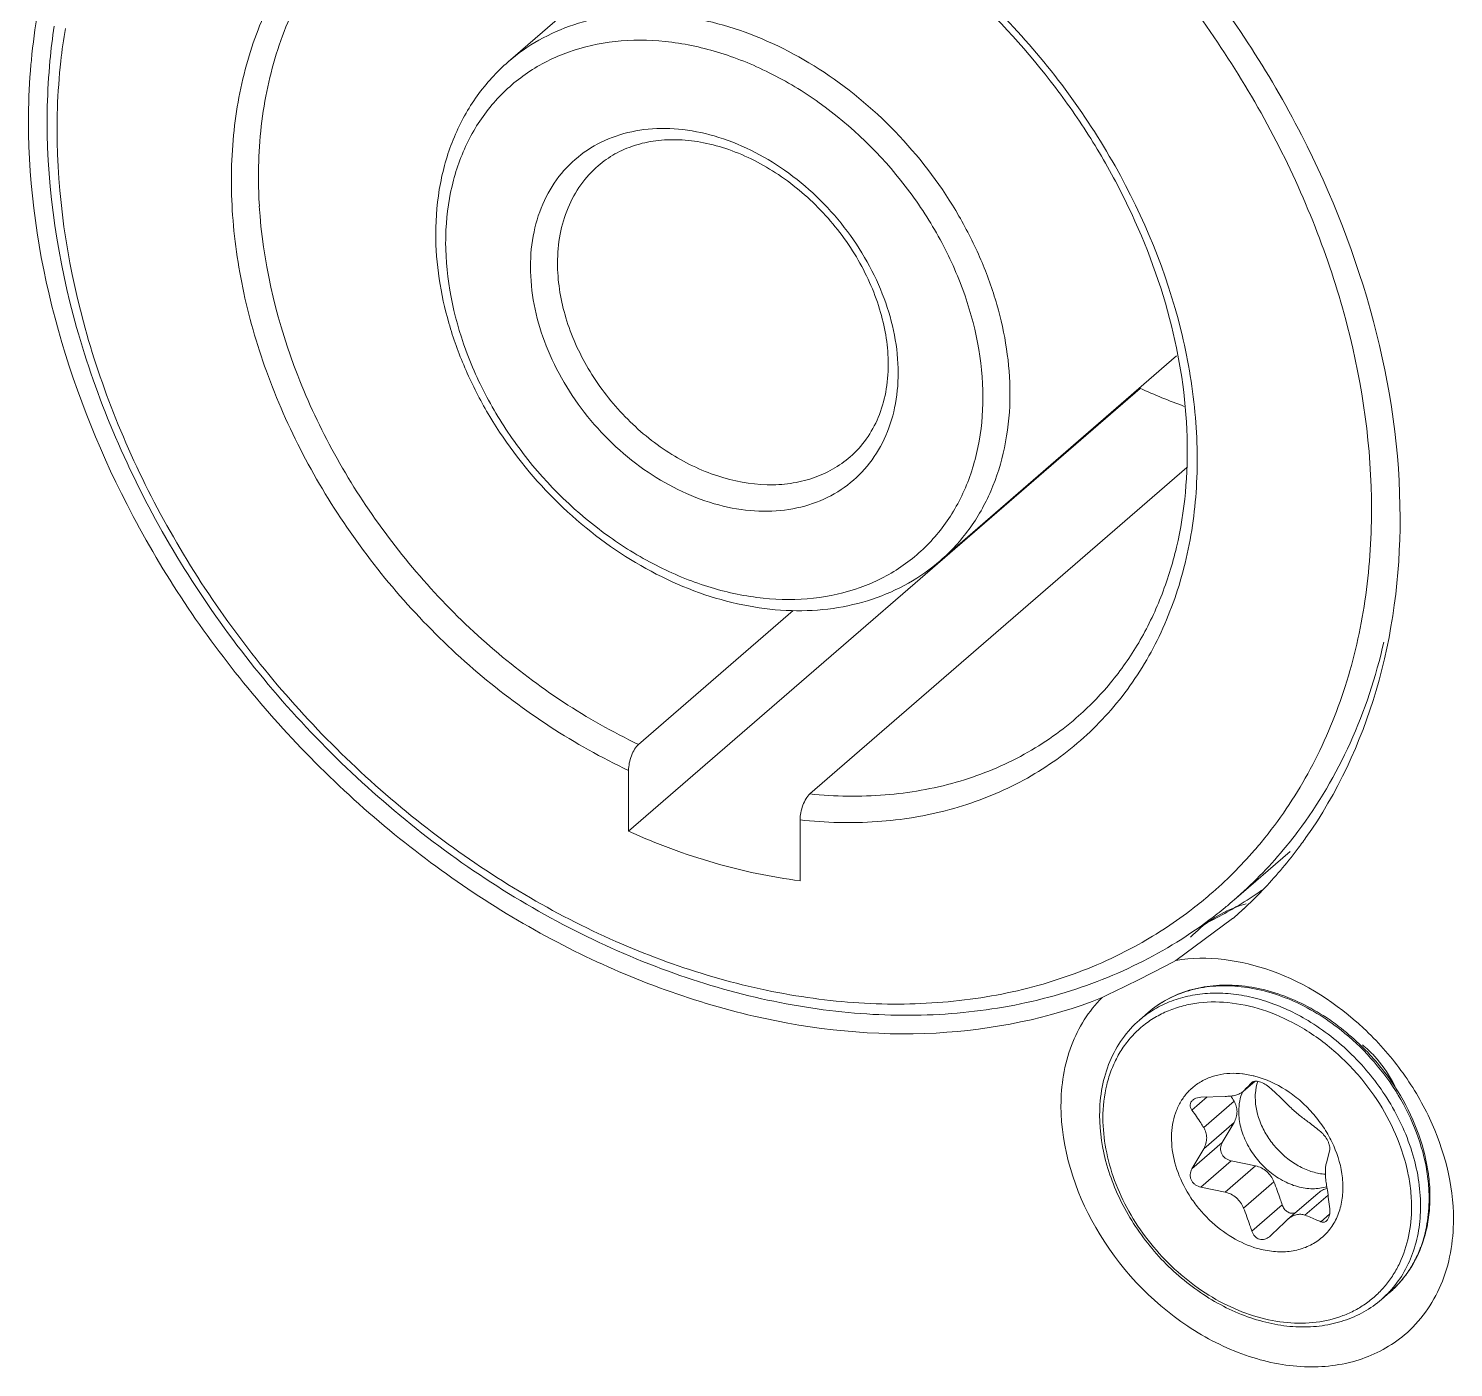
# Model space of a CAD drawing. Header units: millimetres. Extents: x 0 to 3564, y 0 to 2520.
# Drawn here: x 1775.31 to 1796.9, y 1688.74 to 1709.03 of the extents above; entities that cross this region are included whole.
import ezdxf

# ---------------------------------------------------------------- set-up
doc = ezdxf.new("R2010")
doc.units = ezdxf.units.MM
doc.layers.get('0').update_dxf_attribs({"lineweight": 13})

msp = doc.modelspace()

# ---------------------------------------------------------------- linework, layer by layer
for p, q in [((1782.58, 1708.526), (1787, 1712.355)), ((1775.744, 1707.583), (1775.744, 1707.492)), ((1789.126, 1700.967), (1792.708, 1704.069)), ((1784.404, 1696.868), (1792.154, 1703.579)), ((1792.154, 1703.589), (1792.154, 1703.579)), ((1787.152, 1697.434), (1792.862, 1702.379)), ((1795.662, 1701.65), (1795.662, 1701.742)), ((1786.896, 1700.213), (1784.554, 1698.184)), ((1784.404, 1697.79), (1784.404, 1696.868)), ((1787.002, 1696.118), (1787.002, 1697.04)), ((1793.578, 1695.827), (1794.428, 1696.563)), ((1792.699, 1694.912), (1793.557, 1695.547)), ((1792.147, 1694.009), (1792.276, 1694.121)), ((1793.716, 1693.193), (1793.869, 1693.165)), ((1793.894, 1693.08), (1793.719, 1692.928)), ((1793.893, 1693.08), (1793.722, 1692.932)), ((1793.849, 1693.063), (1793.852, 1693.066)), ((1793.849, 1693.063), (1793.852, 1693.066)), ((1792.941, 1692.644), (1793.172, 1692.844)), ((1793.077, 1692.84), (1793.445, 1692.851)), ((1793.579, 1692.779), (1793.119, 1692.381)), ((1793.713, 1692.923), (1793.722, 1692.932)), ((1793.579, 1692.459), (1793.119, 1692.06)), ((1793.401, 1692.151), (1793.579, 1692.459)), ((1792.941, 1691.753), (1793.401, 1692.151)), ((1792.941, 1691.753), (1793.119, 1692.06)), ((1793.077, 1691.478), (1793.537, 1691.876)), ((1793.905, 1691.8), (1793.537, 1691.876)), ((1795.028, 1692.041), (1794.978, 1691.844)), ((1793.905, 1691.8), (1793.445, 1691.401)), ((1793.445, 1691.401), (1793.077, 1691.478)), ((1794.183, 1691.559), (1793.722, 1691.161)), ((1794.851, 1691.385), (1794.391, 1690.987)), ((1795.003, 1691.356), (1794.652, 1691.052)), ((1793.849, 1690.809), (1794.309, 1691.208)), ((1794.892, 1690.954), (1795.027, 1691.07)), ((1794.391, 1690.987), (1794.375, 1690.972)), ((1794.121, 1690.731), (1794.114, 1690.725)), ((1795.813, 1689.776), (1795.942, 1689.888))]:
    msp.add_line(p, q)
for centre, radius, start, end in [((1784.926, 1707.673), 9.331, 171.4205, 174.6733), ((1784.669, 1707.556), 8.923, 170.488, 173.7022), ((1786.013, 1706.785), 7.218, 180.0081, 183.5357), ((1785.663, 1705.792), 4.031, 178.6996, 180.0023), ((1785.896, 1705.476), 2.569, 180.0064, 182.2004), ((1796.289, 1712.787), 10.094, 245.8125, 249.93), ((1785.742, 1703.442), 4.031, 358.6996, 0.0023), ((1785.895, 1703.496), 4.288, 358.6996, 0.0023), ((1788.918, 1700.886), 6.576, 319.0964, 321.2536), ((1788.997, 1700.776), 6.942, 322.9265, 324.7842), ((1788.973, 1700.839), 6.503, 310.7015, 319.0995), ((1789.055, 1700.733), 6.869, 316.1606, 322.9277), ((1790.097, 1701.569), 6.82, 301.2864, 304.9313), ((1788.995, 1700.814), 6.47, 307.7249, 310.6904), ((1789.158, 1700.93), 6.751, 309.4016, 310.893), ((1794.332, 1693.837), 2.017, 106.4459, 110.7102), ((1789.094, 1700.697), 6.817, 312.7426, 316.1523), ((1788.957, 1700.866), 6.534, 299.0777, 307.7157), ((1789.139, 1700.953), 6.781, 306.774, 309.4005), ((1790.045, 1701.659), 6.923, 297.193, 300.0674), ((1790.082, 1701.594), 6.849, 300.0719, 301.2875), ((1789.107, 1700.683), 6.797, 310.9104, 312.7413), ((1793.182, 1692.814), 1.582, 124.704, 130.8853), ((1792.98, 1691.037), 3.611, 45.5101, 52.0429), ((1792.923, 1690.978), 3.694, 34.5794, 45.5293), ((1794.313, 1692.181), 1.892, 42.5817, 50.2054), ((1794.318, 1692.184), 1.887, 28.2821, 42.6026), ((1793.562, 1691.931), 1.271, 83.079, 83.3517), ((1783.072, 1703.335), 14.888, 315.672, 316.3726), ((1793.536, 1691.785), 1.419, 75.4484, 76.4199), ((1793.53, 1691.763), 1.442, 73.8955, 75.4469), ((1793.522, 1691.734), 1.472, 72.6727, 73.8956), ((1792.975, 1691.014), 3.631, 31.941, 34.5654), ((1794.439, 1692.251), 1.748, 22.9366, 28.2323), ((1790.674, 1690.991), 3.412, 31.6208, 33.1821), ((1792.966, 1690.999), 3.623, 31.145, 32.4383), ((1793.809, 1691.468), 1.42, 5.4023, 6.0647), ((1794.109, 1691.305), 2.426, 0.0004, 0.5498), ((1724.894, 1763.79), 100.647, 313.45717, 313.65654), ((1794.691, 1691.208), 1.832, 338.4397, 339.4771), ((1794.886, 1691.102), 1.609, 317.6487, 325.487), ((1794.849, 1691.128), 1.655, 325.4575, 328.9591), ((1794.909, 1691.081), 1.579, 310.8956, 317.643), ((1794.779, 1690.97), 1.579, 310.8961, 317.0314)]:
    msp.add_arc(centre, radius, start, end)
for points, knots in [([(1796.095, 1701.617), (1796.095, 1703.613), (1795.208, 1706.71), (1792.917, 1710.186), (1790.64, 1712.48), (1788.009, 1714.213), (1785.201, 1715.269), (1782.406, 1715.561), (1780.624, 1715.201), (1779.828, 1714.885)], [0, 0, 0, 0, 0.250196, 0.384907, 0.5203, 0.652126, 0.77687, 0.892644, 1, 1, 1, 1]), ([(1779.998, 1714.427), (1780.374, 1714.581), (1781.167, 1714.827), (1782.421, 1715), (1783.735, 1714.979), (1785.563, 1714.691), (1787.377, 1714.021), (1789.087, 1713.039), (1790.75, 1711.829), (1792.592, 1709.987), (1794.024, 1707.818), (1794.862, 1705.96), (1795.46, 1704.115), (1795.662, 1702.679), (1795.662, 1701.742)], [0, 0, 0, 0, 0.05275, 0.107269, 0.16391, 0.22284, 0.347133, 0.412253, 0.478773, 0.613862, 0.748322, 0.814089, 0.878211, 1, 1, 1, 1]), ([(1777.847, 1713.687), (1777.499, 1713.386), (1776.857, 1712.703), (1775.848, 1711.066), (1775.465, 1709.622), (1775.363, 1708.643)], [0, 0, 0, 0, 0.240808, 0.485662, 1, 1, 1, 1]), ([(1783.538, 1712.232), (1783.159, 1712.224), (1782.417, 1712.142), (1781.366, 1711.805), (1780.434, 1711.265), (1779.65, 1710.537), (1779.037, 1709.643), (1778.614, 1708.612), (1778.389, 1707.472), (1778.367, 1706.258), (1778.546, 1705.001), (1779.053, 1703.292), (1779.928, 1701.665), (1781.092, 1700.222), (1782.418, 1698.94), (1783.583, 1698.175), (1784.404, 1697.79)], [0, 0, 0, 0, 0.057558, 0.112824, 0.166631, 0.220046, 0.274199, 0.3301, 0.388486, 0.449752, 0.513946, 0.580808, 0.720036, 0.791202, 0.862183, 1, 1, 1, 1]), ([(1780.517, 1710.907), (1780.242, 1710.669), (1779.741, 1710.117), (1779.195, 1709.123), (1778.864, 1707.992), (1778.795, 1707.193), (1778.795, 1706.784)], [0, 0, 0, 0, 0.237416, 0.480459, 0.73369, 1, 1, 1, 1]), ([(1787.002, 1697.04), (1787.389, 1696.998), (1788.155, 1696.978), (1789.266, 1697.158), (1790.284, 1697.544), (1791.176, 1698.128), (1791.916, 1698.893), (1792.482, 1699.816), (1792.859, 1700.868), (1793.007, 1701.816), (1793.028, 1702.607), (1792.983, 1703.435), (1792.72, 1704.937), (1792.035, 1706.603), (1791.041, 1708.13), (1789.849, 1709.542), (1788.765, 1710.43), (1787.985, 1710.911)], [0, 0, 0, 0, 0.059969, 0.117241, 0.172403, 0.226355, 0.280191, 0.335021, 0.391796, 0.451175, 0.481981, 0.513527, 0.578723, 0.71601, 0.787154, 0.858811, 1, 1, 1, 1]), ([(1791.188, 1698.586), (1791.374, 1698.747), (1791.722, 1699.103), (1792.154, 1699.721), (1792.491, 1700.417), (1792.812, 1701.451), (1792.937, 1702.892), (1792.656, 1704.69), (1792.089, 1706.175), (1791.452, 1707.32), (1790.692, 1708.426), (1789.561, 1709.666), (1788.488, 1710.475), (1787.923, 1710.819)], [0, 0, 0, 0, 0.051001, 0.102725, 0.155746, 0.210586, 0.326625, 0.451903, 0.585044, 0.653794, 0.723366, 0.862912, 1, 1, 1, 1]), ([(1782.58, 1708.526), (1782.723, 1708.651), (1783.039, 1708.872), (1783.576, 1709.107), (1784.165, 1709.24), (1784.791, 1709.268), (1785.44, 1709.193), (1786.331, 1708.953), (1787.417, 1708.403), (1788.552, 1707.436), (1789.307, 1706.426), (1789.753, 1705.539), (1790.073, 1704.651), (1790.183, 1703.952), (1790.183, 1703.497)], [0, 0, 0, 0, 0.051959, 0.104819, 0.159357, 0.216137, 0.275467, 0.337399, 0.467904, 0.604498, 0.742058, 0.809615, 0.875462, 1, 1, 1, 1]), ([(1781.634, 1705.883), (1781.639, 1706.138), (1781.698, 1706.636), (1781.943, 1707.329), (1782.335, 1707.922), (1782.859, 1708.387), (1783.493, 1708.704), (1784.209, 1708.862), (1784.977, 1708.857), (1785.77, 1708.693), (1786.557, 1708.376), (1787.571, 1707.762), (1788.448, 1706.909), (1789.113, 1705.901), (1789.599, 1704.852), (1789.773, 1703.996), (1789.773, 1703.442)], [0, 0, 0, 0, 0.059478, 0.115856, 0.170038, 0.223378, 0.277423, 0.333557, 0.392731, 0.455335, 0.52123, 0.589831, 0.730966, 0.801611, 0.87067, 1, 1, 1, 1]), ([(1775.363, 1708.643), (1775.354, 1708.558), (1775.323, 1708.217), (1775.31, 1707.874), (1775.31, 1707.617)], [0, 0, 0, 0, 0.247583, 1, 1, 1, 1]), ([(1775.593, 1707.622), (1775.593, 1707.699), (1775.597, 1708.005), (1775.614, 1708.311), (1775.636, 1708.539)], [0, 0, 0, 0, 0.252227, 1, 1, 1, 1]), ([(1775.744, 1707.583), (1775.744, 1707.663), (1775.751, 1707.981), (1775.774, 1708.299), (1775.8, 1708.535)], [0, 0, 0, 0, 0.252567, 1, 1, 1, 1]), ([(1781.482, 1705.922), (1781.482, 1706.177), (1781.526, 1706.679), (1781.736, 1707.391), (1782.084, 1708.022), (1782.404, 1708.374), (1782.58, 1708.526)], [0, 0, 0, 0, 0.263189, 0.515672, 0.760025, 1, 1, 1, 1]), ([(1775.31, 1707.617), (1775.31, 1705.62), (1776.197, 1702.524), (1778.488, 1699.048), (1780.766, 1696.754), (1783.397, 1695.02), (1786.205, 1693.965), (1788.999, 1693.672), (1790.781, 1694.032), (1791.578, 1694.348)], [0, 0, 0, 0, 0.250196, 0.384907, 0.5203, 0.652126, 0.77687, 0.892644, 1, 1, 1, 1]), ([(1793.199, 1695.522), (1792.841, 1695.254), (1792.063, 1694.785), (1790.768, 1694.311), (1789.369, 1694.072), (1787.899, 1694.07), (1786.389, 1694.301), (1784.872, 1694.76), (1783.378, 1695.435), (1781.446, 1696.611), (1779.275, 1698.522), (1777.57, 1700.864), (1776.563, 1702.91), (1775.841, 1704.96), (1775.593, 1706.571), (1775.593, 1707.622)], [0, 0, 0, 0, 0.05268, 0.10639, 0.161773, 0.219275, 0.279128, 0.341344, 0.405739, 0.47196, 0.607638, 0.743894, 0.810799, 0.876085, 1, 1, 1, 1]), ([(1792.133, 1695.155), (1791.769, 1694.953), (1790.991, 1694.611), (1789.733, 1694.309), (1788.395, 1694.216), (1786.508, 1694.375), (1784.609, 1694.959), (1782.805, 1695.89), (1781.035, 1697.077), (1779.06, 1698.937), (1777.518, 1701.168), (1776.611, 1703.095), (1775.964, 1705.014), (1775.744, 1706.514), (1775.744, 1707.492)], [0, 0, 0, 0, 0.052239, 0.106007, 0.161806, 0.219934, 0.343077, 0.40798, 0.474525, 0.610277, 0.745949, 0.812397, 0.877173, 1, 1, 1, 1]), ([(1788.489, 1703.813), (1788.489, 1704.195), (1788.367, 1704.785), (1788.03, 1705.507), (1787.684, 1706.028), (1787.263, 1706.496), (1786.634, 1707.015), (1785.915, 1707.377), (1785.171, 1707.523), (1784.643, 1707.518), (1784.154, 1707.401), (1783.722, 1707.173), (1783.368, 1706.844), (1783.108, 1706.428), (1782.95, 1705.943), (1782.917, 1705.598), (1782.917, 1705.421)], [0, 0, 0, 0, 0.129396, 0.198505, 0.269192, 0.340315, 0.410685, 0.544476, 0.606881, 0.665838, 0.721785, 0.775724, 0.829089, 0.883443, 0.940132, 1, 1, 1, 1]), ([(1788.339, 1703.942), (1788.339, 1704.207), (1788.25, 1704.761), (1787.967, 1705.409), (1787.645, 1705.9), (1787.263, 1706.358), (1786.707, 1706.836), (1786.069, 1707.164), (1785.549, 1707.308), (1785.176, 1707.354), (1784.821, 1707.34), (1784.491, 1707.268), (1784.195, 1707.14), (1784.022, 1707.019), (1783.943, 1706.951)], [0, 0, 0, 0, 0.124763, 0.260022, 0.330124, 0.400767, 0.540228, 0.672523, 0.734599, 0.793386, 0.848831, 0.90121, 0.951309, 1, 1, 1, 1]), ([(1783.943, 1706.951), (1783.845, 1706.866), (1783.666, 1706.669), (1783.47, 1706.313), (1783.352, 1705.908), (1783.327, 1705.622), (1783.327, 1705.476)], [0, 0, 0, 0, 0.237422, 0.480444, 0.733721, 1, 1, 1, 1]), ([(1778.808, 1706.34), (1778.859, 1705.517), (1779.145, 1704.267), (1779.847, 1702.712), (1780.545, 1701.578), (1781.386, 1700.53), (1782.654, 1699.297), (1783.769, 1698.558), (1784.554, 1698.184)], [0, 0, 0, 0, 0.237538, 0.362943, 0.491022, 0.620333, 0.749341, 1, 1, 1, 1]), ([(1789.126, 1700.967), (1788.978, 1700.838), (1788.651, 1700.609), (1788.1, 1700.366), (1787.498, 1700.227), (1786.863, 1700.194), (1786.208, 1700.267), (1785.316, 1700.502), (1784.234, 1701.044), (1783.104, 1702), (1782.355, 1703.001), (1781.911, 1703.881), (1781.592, 1704.767), (1781.482, 1705.466), (1781.482, 1705.922)], [0, 0, 0, 0, 0.053629, 0.107966, 0.163633, 0.221131, 0.280765, 0.342634, 0.472199, 0.607269, 0.743257, 0.81017, 0.875551, 1, 1, 1, 1]), ([(1789.772, 1703.35), (1789.766, 1703.095), (1789.707, 1702.598), (1789.462, 1701.904), (1789.07, 1701.312), (1788.546, 1700.847), (1787.912, 1700.529), (1787.197, 1700.371), (1786.428, 1700.376), (1785.636, 1700.54), (1784.848, 1700.858), (1783.834, 1701.472), (1782.957, 1702.324), (1782.293, 1703.333), (1781.807, 1704.381), (1781.632, 1705.237), (1781.632, 1705.792)], [0, 0, 0, 0, 0.059478, 0.115856, 0.170038, 0.223378, 0.277423, 0.333557, 0.392731, 0.455335, 0.52123, 0.589831, 0.730966, 0.801611, 0.87067, 1, 1, 1, 1]), ([(1782.917, 1705.421), (1782.917, 1705.038), (1783.038, 1704.448), (1783.375, 1703.726), (1783.722, 1703.205), (1784.143, 1702.738), (1784.772, 1702.218), (1785.49, 1701.856), (1786.234, 1701.71), (1786.762, 1701.715), (1787.252, 1701.832), (1787.683, 1702.06), (1788.037, 1702.389), (1788.298, 1702.806), (1788.456, 1703.29), (1788.489, 1703.636), (1788.489, 1703.813)], [0, 0, 0, 0, 0.129396, 0.198505, 0.269192, 0.340315, 0.410685, 0.544476, 0.606881, 0.665838, 0.721785, 0.775724, 0.829089, 0.883443, 0.940132, 1, 1, 1, 1]), ([(1783.329, 1705.377), (1783.339, 1705.114), (1783.442, 1704.571), (1783.736, 1703.941), (1784.061, 1703.471), (1784.439, 1703.036), (1784.987, 1702.584), (1785.724, 1702.224), (1786.367, 1702.101), (1786.854, 1702.128), (1787.191, 1702.207), (1787.499, 1702.343), (1787.68, 1702.47), (1787.762, 1702.542)], [0, 0, 0, 0, 0.125698, 0.259505, 0.328286, 0.397389, 0.533677, 0.663689, 0.784179, 0.840805, 0.895248, 0.948061, 1, 1, 1, 1]), ([(1787.762, 1702.542), (1787.853, 1702.621), (1788.02, 1702.805), (1788.203, 1703.139), (1788.315, 1703.525), (1788.339, 1703.801), (1788.339, 1703.942)], [0, 0, 0, 0, 0.23207, 0.472404, 0.727249, 1, 1, 1, 1]), ([(1790.182, 1703.399), (1790.176, 1703.158), (1790.125, 1702.686), (1789.918, 1702.021), (1789.588, 1701.435), (1789.29, 1701.109), (1789.126, 1700.967)], [0, 0, 0, 0, 0.265536, 0.518582, 0.761939, 1, 1, 1, 1]), ([(1795.662, 1701.65), (1795.658, 1701.19), (1795.586, 1700.286), (1795.276, 1698.988), (1794.772, 1697.802), (1794.307, 1697.094), (1794.047, 1696.771)], [0, 0, 0, 0, 0.264042, 0.517588, 0.762097, 1, 1, 1, 1]), ([(1794.669, 1696.773), (1795.143, 1697.445), (1795.878, 1699.021), (1796.095, 1700.736), (1796.095, 1701.617)], [0, 0, 0, 0, 0.482749, 1, 1, 1, 1]), ([(1795.848, 1699.734), (1795.729, 1699.21), (1795.397, 1698.2), (1794.858, 1697.281), (1794.547, 1696.867)], [0, 0, 0, 0, 0.509414, 1, 1, 1, 1]), ([(1787.152, 1697.434), (1787.531, 1697.396), (1788.279, 1697.383), (1789.364, 1697.572), (1790.352, 1697.966), (1790.929, 1698.361), (1791.188, 1698.586)], [0, 0, 0, 0, 0.2649, 0.517761, 0.761399, 1, 1, 1, 1]), ([(1784.404, 1697.79), (1784.404, 1697.827), (1784.412, 1697.903), (1784.444, 1698.013), (1784.489, 1698.109), (1784.531, 1698.164), (1784.554, 1698.184)], [0, 0, 0, 0, 0.25683, 0.530639, 0.788486, 1, 1, 1, 1]), ([(1787.152, 1697.434), (1787.129, 1697.414), (1787.087, 1697.359), (1787.042, 1697.263), (1787.011, 1697.153), (1787.002, 1697.077), (1787.002, 1697.04)], [0, 0, 0, 0, 0.211522, 0.469361, 0.743162, 1, 1, 1, 1]), ([(1784.404, 1696.868), (1784.825, 1696.679), (1785.675, 1696.363), (1786.563, 1696.174), (1787.002, 1696.118)], [0, 0, 0, 0, 0.510528, 1, 1, 1, 1]), ([(1794.547, 1696.867), (1794.476, 1696.772), (1794.181, 1696.4), (1793.846, 1696.059), (1793.578, 1695.827)], [0, 0, 0, 0, 0.251257, 1, 1, 1, 1]), ([(1793.618, 1695.724), (1793.486, 1695.674), (1793.233, 1695.546), (1793.016, 1695.364), (1792.92, 1695.262)], [0, 0, 0, 0, 0.503164, 1, 1, 1, 1]), ([(1791.578, 1694.348), (1791.69, 1694.402), (1792.066, 1694.585), (1792.441, 1694.772), (1792.699, 1694.912)], [0, 0, 0, 0, 0.297528, 1, 1, 1, 1]), ([(1796.904, 1690.991), (1796.904, 1691.515), (1796.691, 1692.327), (1796.128, 1693.264), (1795.383, 1694.101), (1794.252, 1694.838), (1793.177, 1694.992), (1792.699, 1694.912)], [0, 0, 0, 0, 0.246779, 0.379437, 0.513685, 0.771462, 1, 1, 1, 1]), ([(1792.276, 1694.121), (1792.365, 1694.198), (1792.563, 1694.334), (1792.899, 1694.472), (1793.267, 1694.541), (1793.655, 1694.541), (1794.054, 1694.473), (1794.593, 1694.291), (1794.97, 1694.065), (1795.202, 1693.885)], [0, 0, 0, 0, 0.11139, 0.224697, 0.341579, 0.463218, 0.590214, 0.722559, 1, 1, 1, 1]), ([(1795.2, 1693.855), (1794.968, 1694.04), (1794.588, 1694.271), (1794.046, 1694.458), (1793.646, 1694.53), (1793.258, 1694.533), (1792.892, 1694.466), (1792.559, 1694.331), (1792.364, 1694.197), (1792.276, 1694.121)], [0, 0, 0, 0, 0.280253, 0.413526, 0.540942, 0.662388, 0.778428, 0.890338, 1, 1, 1, 1]), ([(1791.578, 1694.348), (1791.375, 1694.145), (1791.049, 1693.622), (1790.956, 1693.018), (1790.956, 1692.708)], [0, 0, 0, 0, 0.480529, 1, 1, 1, 1]), ([(1794.464, 1693.972), (1794.298, 1694.059), (1793.958, 1694.199), (1793.433, 1694.298), (1793.006, 1694.277), (1792.693, 1694.196), (1792.476, 1694.107), (1792.278, 1693.988), (1792.101, 1693.842), (1791.947, 1693.671), (1791.819, 1693.476), (1791.718, 1693.261), (1791.619, 1692.946), (1791.592, 1692.694), (1791.592, 1692.524)], [0, 0, 0, 0, 0.141958, 0.275734, 0.401084, 0.461154, 0.519856, 0.577655, 0.635084, 0.692705, 0.751064, 0.81065, 0.871861, 1, 1, 1, 1]), ([(1794.7, 1694), (1794.499, 1694.121), (1794.18, 1694.27), (1793.738, 1694.383), (1793.415, 1694.421), (1793.102, 1694.414), (1792.805, 1694.361), (1792.528, 1694.263), (1792.36, 1694.168), (1792.282, 1694.114)], [0, 0, 0, 0, 0.276449, 0.408183, 0.53498, 0.656915, 0.774443, 0.888407, 1, 1, 1, 1]), ([(1791.542, 1692.568), (1791.542, 1692.71), (1791.566, 1692.988), (1791.682, 1693.383), (1791.874, 1693.731), (1792.05, 1693.925), (1792.147, 1694.009)], [0, 0, 0, 0, 0.264403, 0.517169, 0.761011, 1, 1, 1, 1]), ([(1795.513, 1693.113), (1795.367, 1693.29), (1795.043, 1693.613), (1794.663, 1693.868), (1794.464, 1693.972)], [0, 0, 0, 0, 0.506259, 1, 1, 1, 1]), ([(1795.894, 1692.83), (1795.742, 1693.068), (1795.386, 1693.508), (1794.939, 1693.857), (1794.7, 1694)], [0, 0, 0, 0, 0.503568, 1, 1, 1, 1]), ([(1796.023, 1692.942), (1795.912, 1693.115), (1795.662, 1693.444), (1795.361, 1693.728), (1795.2, 1693.855)], [0, 0, 0, 0, 0.500621, 1, 1, 1, 1]), ([(1793.012, 1693.033), (1793.059, 1693.067), (1793.162, 1693.125), (1793.333, 1693.181), (1793.519, 1693.206), (1793.645, 1693.201), (1793.71, 1693.193)], [0, 0, 0, 0, 0.238104, 0.482212, 0.735465, 1, 1, 1, 1]), ([(1793.93, 1690.55), (1793.798, 1690.588), (1793.538, 1690.705), (1793.254, 1690.923), (1793.055, 1691.136), (1792.88, 1691.369), (1792.717, 1691.685), (1792.635, 1692.023), (1792.628, 1692.285), (1792.651, 1692.469), (1792.701, 1692.64), (1792.779, 1692.794), (1792.882, 1692.928), (1792.967, 1693.001), (1793.012, 1693.033)], [0, 0, 0, 0, 0.129387, 0.265572, 0.334917, 0.404161, 0.539578, 0.667601, 0.728115, 0.786097, 0.84174, 0.895478, 0.947962, 1, 1, 1, 1]), ([(1793.852, 1693.066), (1793.854, 1693.068), (1793.867, 1693.076), (1793.881, 1693.08), (1793.893, 1693.081)], [0, 0, 0, 0, 0.219595, 1, 1, 1, 1]), ([(1793.893, 1693.081), (1793.904, 1693.082), (1793.929, 1693.082), (1793.953, 1693.076), (1793.966, 1693.073)], [0, 0, 0, 0, 0.458517, 1, 1, 1, 1]), ([(1793.9, 1692.84), (1793.9, 1692.86), (1793.903, 1692.942), (1793.918, 1693.022), (1793.937, 1693.08)], [0, 0, 0, 0, 0.257957, 1, 1, 1, 1]), ([(1793.96, 1693.139), (1794.122, 1693.089), (1794.356, 1692.97), (1794.628, 1692.752), (1794.813, 1692.557), (1794.97, 1692.34), (1795.132, 1692.035), (1795.204, 1691.784), (1795.221, 1691.618)], [0, 0, 0, 0, 0.244465, 0.372521, 0.502099, 0.631384, 0.758592, 1, 1, 1, 1]), ([(1793.966, 1693.073), (1793.994, 1693.064), (1794.049, 1693.039), (1794.098, 1693.004), (1794.121, 1692.984)], [0, 0, 0, 0, 0.498842, 1, 1, 1, 1]), ([(1794.121, 1692.984), (1794.142, 1692.965), (1794.229, 1692.887), (1794.313, 1692.806), (1794.375, 1692.743)], [0, 0, 0, 0, 0.247638, 1, 1, 1, 1]), ([(1796.108, 1692.072), (1796.042, 1692.259), (1795.873, 1692.625), (1795.643, 1692.957), (1795.513, 1693.113)], [0, 0, 0, 0, 0.49373, 1, 1, 1, 1]), ([(1792.941, 1692.644), (1792.932, 1692.656), (1792.919, 1692.681), (1792.912, 1692.724), (1792.924, 1692.765), (1792.942, 1692.787), (1792.953, 1692.797)], [0, 0, 0, 0, 0.261385, 0.505796, 0.745942, 1, 1, 1, 1]), ([(1792.953, 1692.797), (1792.961, 1692.803), (1792.997, 1692.828), (1793.043, 1692.838), (1793.077, 1692.84)], [0, 0, 0, 0, 0.231243, 1, 1, 1, 1]), ([(1793.445, 1692.851), (1793.473, 1692.852), (1793.527, 1692.855), (1793.602, 1692.868), (1793.664, 1692.89), (1793.699, 1692.911), (1793.713, 1692.923)], [0, 0, 0, 0, 0.299379, 0.5718, 0.806088, 1, 1, 1, 1]), ([(1793.624, 1692.623), (1793.624, 1692.65), (1793.616, 1692.706), (1793.593, 1692.756), (1793.579, 1692.779)], [0, 0, 0, 0, 0.500505, 1, 1, 1, 1]), ([(1793.65, 1692.623), (1793.65, 1692.676), (1793.66, 1692.78), (1793.69, 1692.879), (1793.71, 1692.925)], [0, 0, 0, 0, 0.51294, 1, 1, 1, 1]), ([(1793.9, 1692.84), (1793.9, 1692.702), (1793.95, 1692.489), (1794.085, 1692.235), (1794.222, 1692.057), (1794.386, 1691.904), (1794.57, 1691.784), (1794.764, 1691.703), (1794.898, 1691.677), (1794.964, 1691.672)], [0, 0, 0, 0, 0.241189, 0.370542, 0.502272, 0.633571, 0.76169, 0.884323, 1, 1, 1, 1]), ([(1794.375, 1692.743), (1794.419, 1692.698), (1794.488, 1692.634), (1794.582, 1692.555), (1794.629, 1692.519), (1794.652, 1692.503)], [0, 0, 0, 0, 0.515473, 0.768691, 1, 1, 1, 1]), ([(1796.405, 1691.193), (1796.405, 1691.471), (1796.331, 1691.9), (1796.12, 1692.439), (1795.975, 1692.702), (1795.894, 1692.83)], [0, 0, 0, 0, 0.481983, 0.737723, 1, 1, 1, 1]), ([(1796.056, 1692.935), (1796.172, 1692.748), (1796.368, 1692.36), (1796.483, 1691.94), (1796.516, 1691.731)], [0, 0, 0, 0, 0.510641, 1, 1, 1, 1]), ([(1796.501, 1691.713), (1796.469, 1691.913), (1796.359, 1692.316), (1796.176, 1692.691), (1796.066, 1692.872)], [0, 0, 0, 0, 0.488973, 1, 1, 1, 1]), ([(1790.956, 1692.708), (1790.956, 1692.069), (1791.377, 1690.746), (1792.54, 1689.503), (1793.717, 1688.899), (1794.618, 1688.711), (1795.471, 1688.806), (1795.961, 1689.069), (1796.161, 1689.238)], [0, 0, 0, 0, 0.256761, 0.530455, 0.661734, 0.783459, 0.895099, 1, 1, 1, 1]), ([(1795.813, 1689.776), (1795.731, 1689.705), (1795.551, 1689.578), (1795.245, 1689.444), (1794.911, 1689.368), (1794.557, 1689.35), (1794.192, 1689.392), (1793.693, 1689.525), (1793.212, 1689.767), (1792.775, 1690.094), (1792.369, 1690.479), (1792.031, 1690.93), (1791.782, 1691.424), (1791.603, 1691.921), (1791.542, 1692.313), (1791.542, 1692.568)], [0, 0, 0, 0, 0.052961, 0.106702, 0.161911, 0.21911, 0.278608, 0.340486, 0.470392, 0.537891, 0.606265, 0.742844, 0.809996, 0.875551, 1, 1, 1, 1]), ([(1791.592, 1692.524), (1791.592, 1692.367), (1791.624, 1692.045), (1791.759, 1691.568), (1791.976, 1691.102), (1792.363, 1690.52), (1792.873, 1690.029), (1793.462, 1689.679), (1793.918, 1689.5), (1794.376, 1689.41), (1794.819, 1689.414), (1795.166, 1689.497), (1795.415, 1689.609), (1795.586, 1689.715), (1795.741, 1689.841), (1795.878, 1689.987), (1795.996, 1690.15), (1796.129, 1690.393), (1796.241, 1690.736), (1796.268, 1691.026), (1796.268, 1691.174)], [0, 0, 0, 0, 0.063284, 0.129781, 0.19883, 0.269454, 0.410429, 0.478874, 0.544556, 0.606906, 0.66581, 0.721707, 0.748875, 0.775708, 0.802397, 0.829139, 0.856131, 0.883553, 0.940183, 1, 1, 1, 1]), ([(1793.119, 1692.381), (1793.104, 1692.404), (1793.048, 1692.493), (1792.988, 1692.58), (1792.941, 1692.644)], [0, 0, 0, 0, 0.254204, 1, 1, 1, 1]), ([(1793.579, 1692.459), (1793.593, 1692.484), (1793.616, 1692.537), (1793.624, 1692.595), (1793.624, 1692.623)], [0, 0, 0, 0, 0.508644, 1, 1, 1, 1]), ([(1793.65, 1692.623), (1793.65, 1692.543), (1793.673, 1692.377), (1793.748, 1692.18), (1793.833, 1692.029), (1793.936, 1691.883), (1794.09, 1691.723), (1794.303, 1691.574), (1794.533, 1691.478), (1794.765, 1691.442), (1794.915, 1691.463), (1794.983, 1691.484)], [0, 0, 0, 0, 0.121118, 0.249909, 0.316436, 0.383715, 0.518352, 0.649974, 0.775144, 0.891799, 1, 1, 1, 1]), ([(1793.119, 1692.06), (1793.133, 1692.085), (1793.156, 1692.139), (1793.168, 1692.224), (1793.156, 1692.307), (1793.133, 1692.357), (1793.119, 1692.381)], [0, 0, 0, 0, 0.259923, 0.511049, 0.755788, 1, 1, 1, 1]), ([(1794.652, 1692.503), (1794.673, 1692.488), (1794.755, 1692.428), (1794.835, 1692.364), (1794.892, 1692.316)], [0, 0, 0, 0, 0.254843, 1, 1, 1, 1]), ([(1794.892, 1692.316), (1794.914, 1692.298), (1794.953, 1692.255), (1794.993, 1692.193), (1795.016, 1692.14), (1795.027, 1692.103), (1795.031, 1692.07), (1795.03, 1692.05), (1795.028, 1692.041)], [0, 0, 0, 0, 0.260342, 0.55025, 0.68822, 0.811663, 0.916114, 1, 1, 1, 1]), ([(1793.537, 1691.876), (1793.507, 1691.882), (1793.463, 1691.9), (1793.417, 1691.941), (1793.391, 1691.98), (1793.377, 1692.023), (1793.374, 1692.067), (1793.382, 1692.111), (1793.394, 1692.139), (1793.401, 1692.151)], [0, 0, 0, 0, 0.254944, 0.382296, 0.508334, 0.632697, 0.755576, 0.877818, 1, 1, 1, 1]), ([(1796.236, 1691.569), (1796.23, 1691.611), (1796.198, 1691.781), (1796.151, 1691.948), (1796.108, 1692.072)], [0, 0, 0, 0, 0.245559, 1, 1, 1, 1]), ([(1793.077, 1691.478), (1793.047, 1691.483), (1793.002, 1691.501), (1792.957, 1691.543), (1792.931, 1691.581), (1792.916, 1691.624), (1792.913, 1691.669), (1792.921, 1691.713), (1792.934, 1691.74), (1792.941, 1691.753)], [0, 0, 0, 0, 0.254944, 0.382296, 0.508334, 0.632697, 0.755576, 0.877818, 1, 1, 1, 1]), ([(1794.183, 1691.559), (1794.171, 1691.589), (1794.141, 1691.646), (1794.077, 1691.718), (1793.996, 1691.771), (1793.936, 1691.792), (1793.905, 1691.8)], [0, 0, 0, 0, 0.250371, 0.500274, 0.750088, 1, 1, 1, 1]), ([(1794.978, 1691.844), (1794.973, 1691.824), (1794.965, 1691.778), (1794.961, 1691.701), (1794.966, 1691.615), (1794.973, 1691.554), (1794.978, 1691.523)], [0, 0, 0, 0, 0.194715, 0.43329, 0.706939, 1, 1, 1, 1]), ([(1796.534, 1691.328), (1796.534, 1691.36), (1796.53, 1691.489), (1796.516, 1691.617), (1796.501, 1691.713)], [0, 0, 0, 0, 0.24588, 1, 1, 1, 1]), ([(1796.516, 1691.731), (1796.521, 1691.697), (1796.539, 1691.564), (1796.548, 1691.43), (1796.548, 1691.33)], [0, 0, 0, 0, 0.254045, 1, 1, 1, 1]), ([(1794.309, 1691.208), (1794.299, 1691.238), (1794.26, 1691.355), (1794.217, 1691.472), (1794.183, 1691.559)], [0, 0, 0, 0, 0.249121, 1, 1, 1, 1]), ([(1794.988, 1691.459), (1794.964, 1691.453), (1794.914, 1691.434), (1794.871, 1691.403), (1794.851, 1691.385)], [0, 0, 0, 0, 0.479691, 1, 1, 1, 1]), ([(1794.978, 1691.523), (1794.984, 1691.492), (1795.003, 1691.368), (1795.018, 1691.244), (1795.028, 1691.15)], [0, 0, 0, 0, 0.249704, 1, 1, 1, 1]), ([(1795.223, 1691.602), (1795.224, 1691.587), (1795.229, 1691.529), (1795.23, 1691.471), (1795.228, 1691.427)], [0, 0, 0, 0, 0.253629, 1, 1, 1, 1]), ([(1796.268, 1691.174), (1796.268, 1691.207), (1796.266, 1691.339), (1796.252, 1691.47), (1796.236, 1691.569)], [0, 0, 0, 0, 0.245603, 1, 1, 1, 1]), ([(1793.722, 1691.161), (1793.711, 1691.19), (1793.681, 1691.247), (1793.616, 1691.319), (1793.536, 1691.372), (1793.476, 1691.394), (1793.445, 1691.401)], [0, 0, 0, 0, 0.250371, 0.500274, 0.750088, 1, 1, 1, 1]), ([(1795.228, 1691.427), (1795.225, 1691.348), (1795.205, 1691.192), (1795.126, 1690.976), (1795.001, 1690.791), (1794.836, 1690.646), (1794.637, 1690.546), (1794.413, 1690.495), (1794.172, 1690.495), (1794.011, 1690.527), (1793.93, 1690.55)], [0, 0, 0, 0, 0.130368, 0.254104, 0.373182, 0.490511, 0.609384, 0.732756, 0.862671, 1, 1, 1, 1]), ([(1796.548, 1691.33), (1796.548, 1691.188), (1796.523, 1690.909), (1796.407, 1690.515), (1796.216, 1690.166), (1796.039, 1689.972), (1795.942, 1689.888)], [0, 0, 0, 0, 0.264403, 0.517169, 0.761011, 1, 1, 1, 1]), ([(1796.407, 1690.565), (1796.45, 1690.68), (1796.514, 1690.925), (1796.534, 1691.176), (1796.534, 1691.305)], [0, 0, 0, 0, 0.488426, 1, 1, 1, 1]), ([(1793.849, 1690.809), (1793.839, 1690.839), (1793.8, 1690.957), (1793.757, 1691.074), (1793.722, 1691.161)], [0, 0, 0, 0, 0.249121, 1, 1, 1, 1]), ([(1794.51, 1691.087), (1794.49, 1691.081), (1794.446, 1691.077), (1794.385, 1691.1), (1794.336, 1691.146), (1794.316, 1691.187), (1794.309, 1691.208)], [0, 0, 0, 0, 0.240961, 0.484633, 0.737566, 1, 1, 1, 1]), ([(1794.652, 1691.052), (1794.632, 1691.06), (1794.588, 1691.069), (1794.519, 1691.062), (1794.451, 1691.033), (1794.41, 1691.004), (1794.391, 1690.987)], [0, 0, 0, 0, 0.229061, 0.466996, 0.723208, 1, 1, 1, 1]), ([(1794.892, 1690.954), (1794.873, 1690.962), (1794.794, 1690.998), (1794.714, 1691.03), (1794.652, 1691.052)], [0, 0, 0, 0, 0.243269, 1, 1, 1, 1]), ([(1795.028, 1691.15), (1795.03, 1691.132), (1795.032, 1691.095), (1795.023, 1691.031), (1795.002, 1690.984), (1794.98, 1690.965)], [0, 0, 0, 0, 0.282592, 0.552081, 1, 1, 1, 1]), ([(1795.935, 1689.893), (1796.011, 1689.975), (1796.148, 1690.158), (1796.296, 1690.473), (1796.386, 1690.823), (1796.405, 1691.068), (1796.405, 1691.193)], [0, 0, 0, 0, 0.237363, 0.481194, 0.734751, 1, 1, 1, 1]), ([(1793.966, 1690.688), (1793.952, 1690.691), (1793.926, 1690.703), (1793.881, 1690.741), (1793.858, 1690.781), (1793.849, 1690.809)], [0, 0, 0, 0, 0.241418, 0.48914, 1, 1, 1, 1]), ([(1794.98, 1690.965), (1794.974, 1690.96), (1794.961, 1690.951), (1794.938, 1690.945), (1794.915, 1690.946), (1794.9, 1690.95), (1794.892, 1690.954)], [0, 0, 0, 0, 0.258557, 0.502752, 0.746226, 1, 1, 1, 1]), ([(1796.161, 1689.238), (1796.399, 1689.44), (1796.793, 1689.992), (1796.904, 1690.653), (1796.904, 1690.991)], [0, 0, 0, 0, 0.480037, 1, 1, 1, 1]), ([(1794.114, 1690.725), (1794.094, 1690.707), (1794.057, 1690.687), (1794.004, 1690.68), (1793.978, 1690.684), (1793.966, 1690.688)], [0, 0, 0, 0, 0.504518, 0.75228, 1, 1, 1, 1]), ([(1796.267, 1690.275), (1796.279, 1690.296), (1796.327, 1690.379), (1796.368, 1690.467), (1796.395, 1690.534)], [0, 0, 0, 0, 0.247589, 1, 1, 1, 1])]:
    msp.add_open_spline(points, degree=3, knots=knots)

doc.saveas('drawing.dxf')
